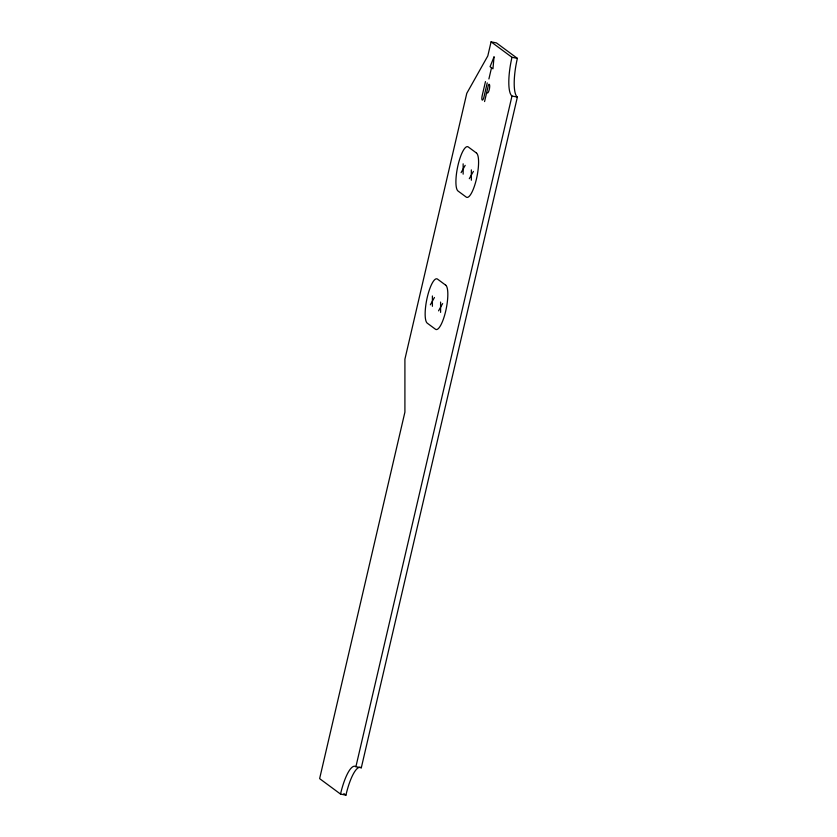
<?xml version="1.0" encoding="UTF-8"?>
<svg xmlns="http://www.w3.org/2000/svg" width="837" height="837" viewBox="0 0 837 837"><rect width="100%" height="100%" fill="white"/><g stroke="black" fill="none" stroke-linecap="round" stroke-linejoin="round"><path stroke-width="1.26" d="M491.078 41.85L487.804 55.933L466.784 93.315L404.909 359.199L404.909 412.118L319.629 778.63L340.523 794.072L345.922 795.15A34.15 8.726 -78.7 0 1 361.302 767.791L517.371 97.102A34.15 8.726 -78.7 0 1 517.371 58.37L496.477 42.928L491.078 41.85L511.972 57.293L517.371 58.37M485.47 81.587L482.206 95.585A3.934 1.004 -78.7 0 0 482.206 100.053A3.934 1.004 -78.7 0 0 483.985 96.904L487.239 82.894M488.902 78.96L491.518 67.745M484.571 101.57L488.191 86.012A2.134 0.544 -78.7 0 1 489.143 84.307L489.3 84.422A4.384 1.119 -78.7 0 1 489.3 89.392A4.384 1.119 -78.7 0 1 487.322 92.907L486.789 92.52M340.523 794.072A34.15 8.726 -78.7 0 1 355.903 766.713L511.982 96.014A34.15 8.726 -78.7 0 1 511.972 57.293M461.093 172.642L465.194 165.349M469.295 178.7L473.397 171.407M430.344 304.794L434.445 297.501M438.546 310.862L442.647 303.569M511.982 96.014L517.371 97.102M355.903 766.713L361.302 767.791M343.829 793.602L345.922 795.15M471.346 169.89L471.346 180.217M463.143 163.832L463.143 174.159M440.597 302.052L440.597 312.379M432.394 295.984L432.394 306.311M494.029 56.937L492.962 68.812L490.063 66.667L494.029 56.937M476.473 153.025L468.27 146.967A22.766 5.817 -78.7 0 0 458.017 165.203A22.766 5.817 -78.7 0 0 458.017 191.014L466.219 197.082A22.766 5.817 -78.7 0 0 476.473 178.846A22.766 5.817 -78.7 0 0 476.473 153.025M445.723 285.187L437.521 279.119A22.766 5.817 -78.7 0 0 427.257 297.355A22.766 5.817 -78.7 0 0 427.268 323.176L435.47 329.234A22.766 5.817 -78.7 0 0 445.723 310.998A22.766 5.817 -78.7 0 0 445.723 285.187"/></g></svg>
